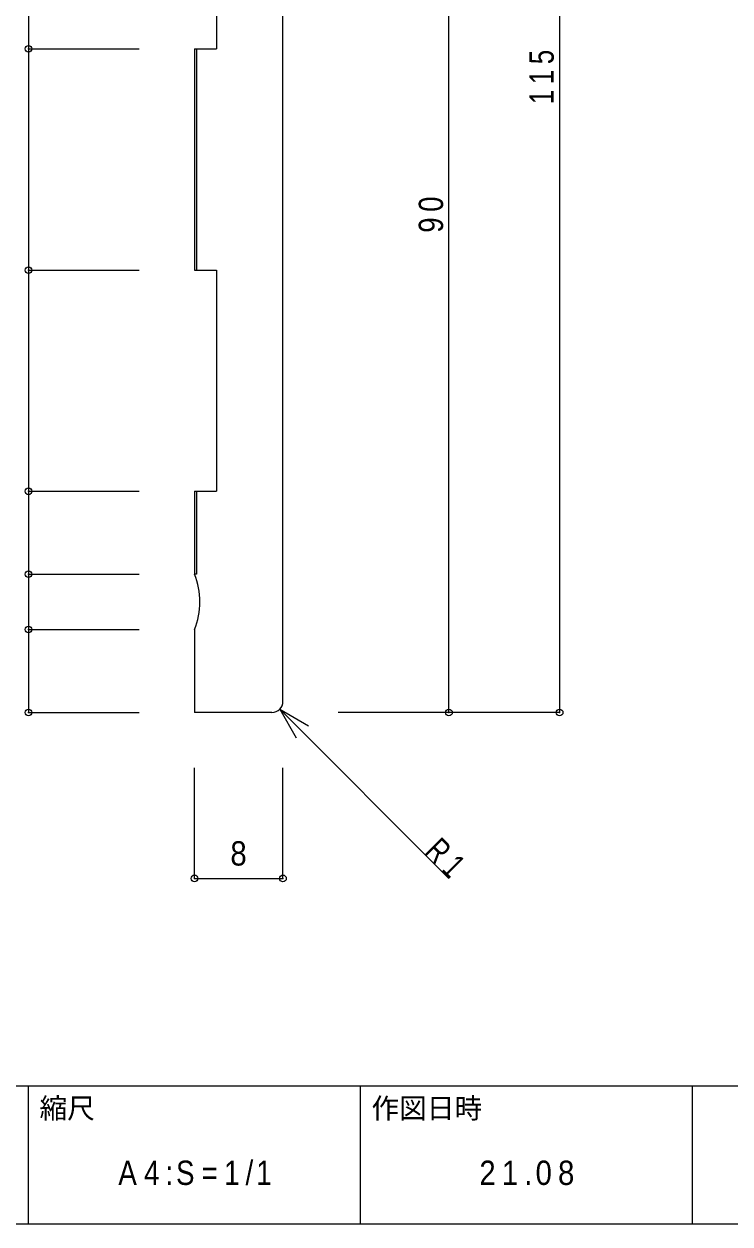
# Model space of a CAD drawing. Units: millimetres on the paper. Extents: x -141 to 141, y -98 to 98.
# Drawn here: x -19.4 to 44.4, y -97.5 to 11 of the extents above; entities that cross this region are included whole.
import ezdxf
from ezdxf.enums import TextEntityAlignment as Align

# ---------------------------------------------------------------- set-up
doc = ezdxf.new("R2010")
doc.units = ezdxf.units.MM
doc.header["$PDMODE"] = 32
doc.header["$PDSIZE"] = 0.6
for name, color, linetype, lineweight in [('F-0_図面枠', 2, 'Continuous', 9), ('F-3_F-3ﾚｲﾔ', 4, 'Continuous', 9), ('F-4_F-4ﾚｲﾔ', 4, 'Continuous', 9), ('F-5_F-5ﾚｲﾔ', 7, 'Continuous', 9), ('F-8_F-8ﾚｲﾔ', 7, 'Continuous', 9)]:
    doc.layers.add(name, color=color, linetype=linetype, lineweight=lineweight)
doc.styles.add('HGｺﾞｼｯｸM', font='')
doc.styles.get('HGｺﾞｼｯｸM').set_extended_font_data('HGｺﾞｼｯｸM')

msp = doc.modelspace()

# ---------------------------------------------------------------- linework, layer by layer
at = {"layer": 'F-0_図面枠'}
for p, q in [((4, -50.25), (4, 37.75)), ((-2, 28.75), (-2, 8.75)), ((-4, 8.75), (-2, 8.75)), ((-4, 8.75), (-4, -11.25)), ((-4, -11.25), (-2, -11.25)), ((-2, -11.25), (-2, -31.25)), ((-4, -31.25), (-2, -31.25)), ((-4, -31.25), (-4, -38.75)), ((-4, -43.75), (-4, -51.25)), ((3, -51.25), (-4, -51.25))]:
    msp.add_line(p, q, dxfattribs=at)
at = {"layer": 'F-0_図面枠', "color": 5}
for p, q in [((-141, -85), (141, -85)), ((-19, -97.5), (-19, -85)), ((11, -97.5), (11, -85)), ((41, -97.5), (41, -85)), ((141, -97.5), (-141, -97.5))]:
    msp.add_line(p, q, dxfattribs=at)
at = {"layer": 'F-0_図面枠'}
for centre, radius, start, end in [((-10, -41.25), 6.5, 337.38017, 22.61983), ((3, -50.25), 1, 270, 0)]:
    msp.add_arc(centre, radius, start, end, dxfattribs=at)
at = {"layer": 'F-3_F-3ﾚｲﾔ'}
for p, q in [((29, 63.75), (29, -51.25)), ((19, -51.25), (19, 38.75)), ((-19, 28.75), (-19, 8.75)), ((-19, 8.75), (-9, 8.75)), ((-19, 8.75), (-19, -11.25)), ((-19, -11.25), (-9, -11.25)), ((-19, -11.25), (-19, -31.25)), ((-19, -31.25), (-9, -31.25)), ((-19, -31.25), (-19, -38.75)), ((-19, -38.75), (-9, -38.75)), ((-19, -38.75), (-19, -43.75)), ((-19, -43.75), (-9, -43.75)), ((-19, -43.75), (-19, -51.25)), ((-19, -51.25), (-9, -51.25)), ((19, -51.25), (9, -51.25)), ((29, -51.25), (19, -51.25)), ((-4, -66.25), (-4, -56.25)), ((4, -66.25), (4, -56.25)), ((-4, -66.25), (4, -66.25))]:
    msp.add_line(p, q, dxfattribs=at)
for p in [(-19, 8.75), (-19, -11.25), (-19, -31.25), (-19, -38.75), (-19, -43.75), (-19, -51.25), (19, -51.25), (29, -51.25), (-4, -66.25), (4, -66.25)]:
    msp.add_point(p, dxfattribs=at)
at = {"layer": 'F-4_F-4ﾚｲﾔ'}
for q in [(6.305, -52.457), (5.207, -53.555), (19, -66.25)]:
    msp.add_line((3.707, -50.957), q, dxfattribs=at)
at = {"layer": 'F-8_F-8ﾚｲﾔ'}
msp.add_line((-3.8, 8.75), (-3.8, -11.25), dxfattribs=at)
msp.add_lwpolyline([(-3.8, -31.25), (-3.8, -38.75), (-4, -38.75)], dxfattribs=at)

# ---------------------------------------------------------------- texts
at = {"layer": 'F-3_F-3ﾚｲﾔ', "color": 7, "style": 'HGｺﾞｼｯｸM', "width": 0.9}
msp.add_text('8', height=2.199, dxfattribs=at).set_placement((-0.75, -65.75), align=Align.BOTTOM_LEFT)
at = {"layer": 'F-3_F-3ﾚｲﾔ', "color": 7, "char_height": 2.199, "attachment_point": 7, "rotation": 90, "style": 'HGｺﾞｼｯｸM'}
for s, insert in [('\\T1.38;\\W0.8;115', (28.5, 3.75)), ('\\T1.36;\\W0.85;90', (18.5, -7.875))]:
    msp.add_mtext(s, dxfattribs=dict(at, insert=insert))
at = {"layer": 'F-4_F-4ﾚｲﾔ', "color": 7, "insert": (16.702, -63.952), "char_height": 2.199, "attachment_point": 7, "rotation": 315, "style": 'HGｺﾞｼｯｸM'}
msp.add_mtext('\\T1.36;\\W0.75;R1', dxfattribs=at)
at = {"layer": 'F-5_F-5ﾚｲﾔ', "style": 'HGｺﾞｼｯｸM'}
for s, p in [('縮尺', (-18, -88.5)), ('作図日時', (12, -88.5))]:
    msp.add_text(s, height=1.833, dxfattribs=at).set_placement(p, align=Align.BOTTOM_LEFT)
at = {"layer": 'F-5_F-5ﾚｲﾔ', "char_height": 2.199, "attachment_point": 7, "style": 'HGｺﾞｼｯｸM'}
for s, insert in [('\\T1.39;\\W0.85;A4:S=1/1', (-10.875, -94)), ('\\T1.38;\\W0.9;21.08', (21.75, -94))]:
    msp.add_mtext(s, dxfattribs=dict(at, insert=insert))

doc.saveas('drawing.dxf')
